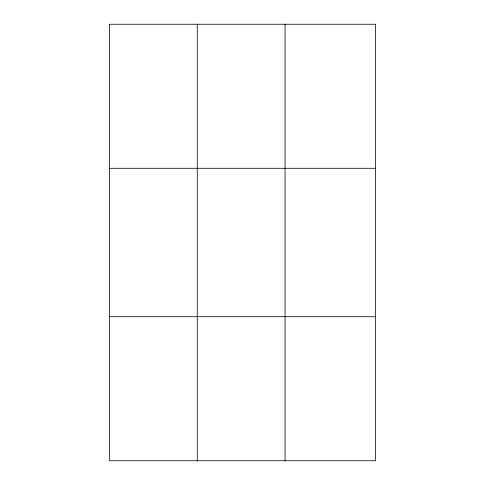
<?xml version="1.0" encoding="UTF-8"?>
<svg xmlns="http://www.w3.org/2000/svg" width="485" height="485" viewBox="0 0 485 485"><rect width="100%" height="100%" fill="white"/><g stroke="black" fill="none" stroke-linecap="round" stroke-linejoin="round"><path stroke-width="0.73" d="M197.262 460.75L197.262 24.25M285.077 460.75L285.077 24.25M109.452 168.295L375.548 168.295M109.452 316.705L375.548 316.705M375.548 24.25L375.548 460.75L109.452 460.75L109.452 24.25L375.548 24.25"/></g></svg>
